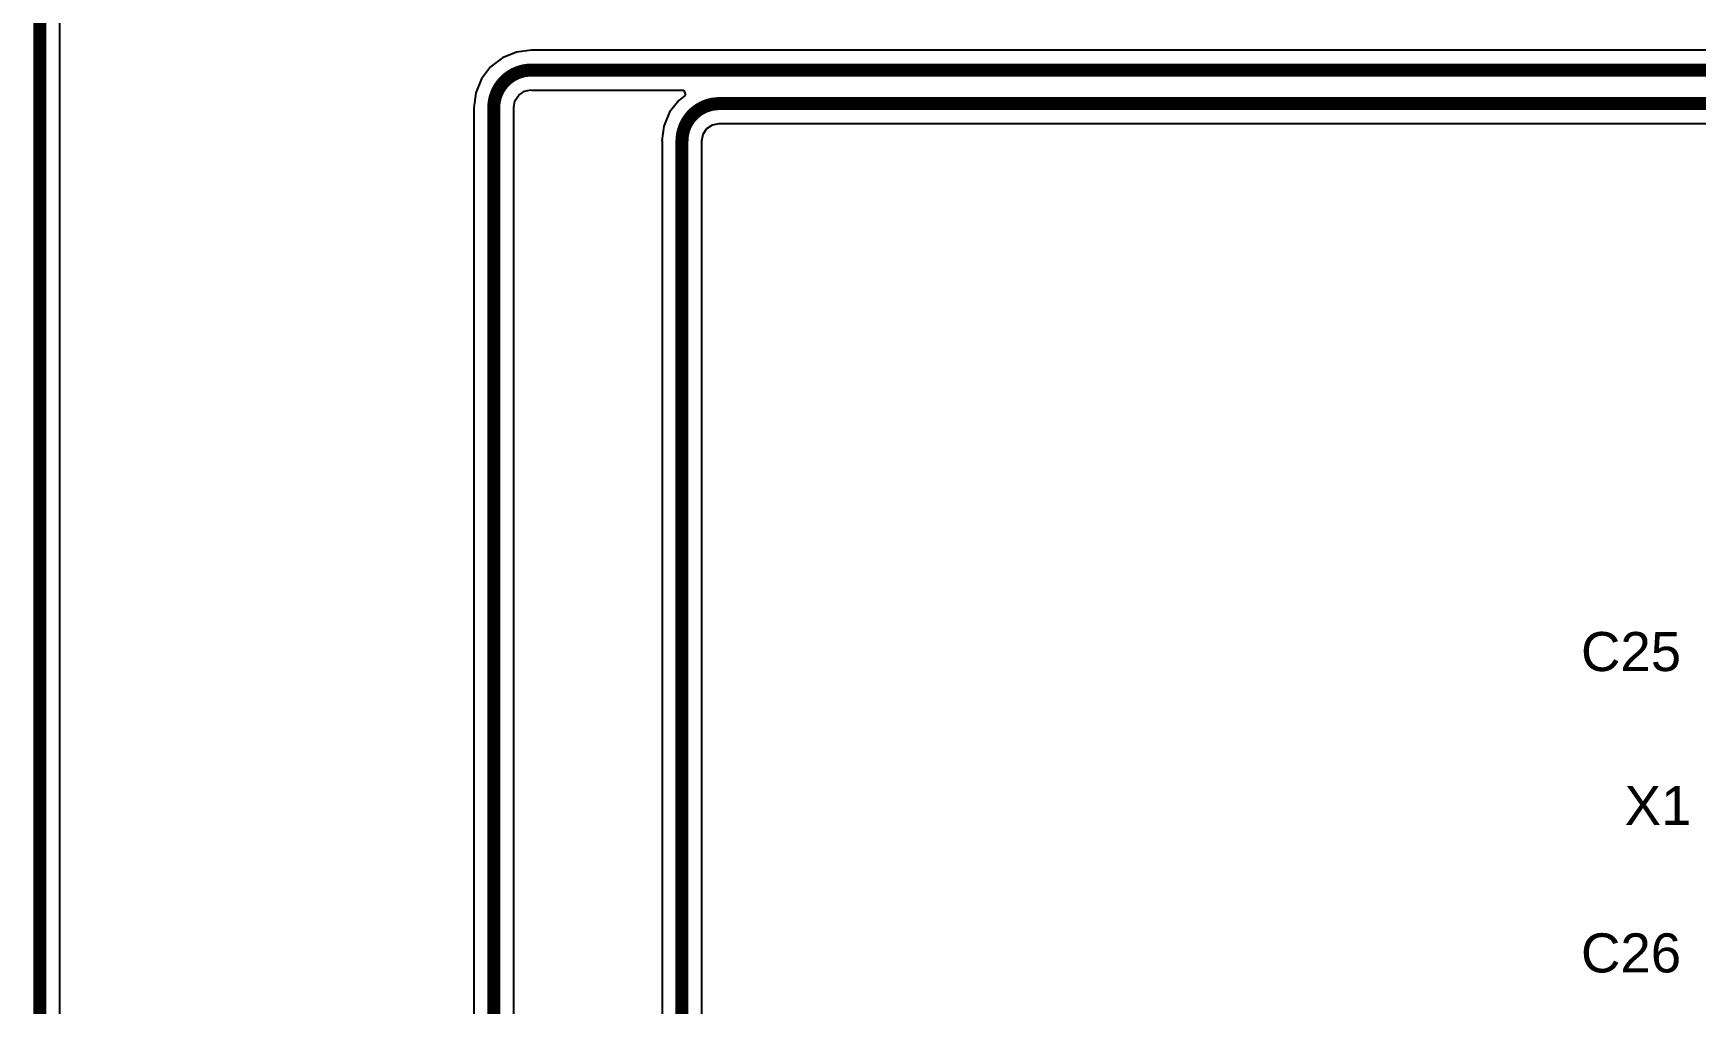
# Model space of a CAD drawing. Header units: inches. Extents: x -14 to 270, y -5 to 115.
# Drawn here: x -4.1 to 28.31, y 23.82 to 42.75 of the extents above; entities that cross this region are included whole.
import ezdxf

# ---------------------------------------------------------------- set-up
doc = ezdxf.new("R2010")
doc.units = ezdxf.units.IN
for name, color, linetype in [('Board Outline', 216, 'Continuous'), ('Bottom Layer', 5, 'Continuous'), ('Top Layer', 1, 'Continuous'), ('Top Overlay', 2, 'Continuous')]:
    doc.layers.add(name, color=color, linetype=linetype)
doc.styles.add('Arial', font='', dxfattribs={"height": 0.2})
doc.styles.get('Arial').set_extended_font_data('Arial')

msp = doc.modelspace()

# ---------------------------------------------------------------- linework, layer by layer
at = {"layer": 'Board Outline', "const_width": 0.254}
msp.add_lwpolyline([(-3.974, 52.622), (-3.974, -1.05)], dxfattribs=at)
at = {"layer": 'Bottom Layer'}
for p, q in [((-3.586, -1.05), (-3.586, 52.562)), ((5.048, 42.271), (4.816, 42.092)), ((5.32, 42.383), (5.048, 42.271)), ((5.611, 42.421), (5.32, 42.383)), ((5.611, 42.419), (5.611, 42.421)), ((42.073, 42.419), (5.611, 42.419)), ((4.637, 41.859), (4.524, 41.588)), ((4.816, 42.092), (4.637, 41.859)), ((4.524, 41.588), (4.486, 41.297)), ((5.29, 41.429), (5.365, 41.542)), ((5.365, 41.542), (5.478, 41.617)), ((5.478, 41.617), (5.607, 41.643)), ((5.607, 41.643), (5.611, 41.642)), ((5.611, 41.642), (8.58, 41.642)), ((8.615, 41.541), (8.483, 41.44)), ((8.58, 41.642), (8.615, 41.541)), ((4.486, 41.297), (4.488, 41.297)), ((4.488, 41.297), (4.488, 0.813)), ((5.265, 41.3), (5.29, 41.429)), ((5.265, 41.297), (5.265, 41.3)), ((5.265, 10.059), (5.265, 41.297)), ((8.305, 41.208), (8.194, 40.938)), ((8.483, 41.44), (8.305, 41.208)), ((8.194, 40.938), (8.156, 40.648)), ((8.959, 40.779), (9.033, 40.89)), ((9.033, 40.89), (9.144, 40.963)), ((9.144, 40.963), (9.271, 40.989)), ((9.271, 40.989), (9.274, 40.988)), ((9.274, 40.988), (34.428, 40.988)), ((8.156, 40.648), (8.158, 40.648)), ((8.158, 40.648), (8.158, 8.214)), ((8.934, 40.652), (8.959, 40.779)), ((8.935, 40.648), (8.934, 40.652)), ((8.935, 8.214), (8.935, 40.648))]:
    msp.add_line(p, q, dxfattribs=at)
at = {"layer": 'Bottom Layer', "const_width": 0.254}
for points in [[(4.877, 41.297, -0.414214), (5.611, 42.031)], [(8.546, 40.648, -0.414214), (9.274, 41.377)]]:
    msp.add_lwpolyline(points, format="xyb", dxfattribs=at)
for points in [[(5.611, 42.031), (42.468, 42.031)], [(9.274, 41.377), (34.823, 41.377)], [(4.877, 0.813), (4.877, 41.297)], [(8.546, 7.819), (8.546, 40.648)]]:
    msp.add_lwpolyline(points, dxfattribs=at)
at = {"layer": 'Bottom Layer', "const_width": 0.127}
for points in [[(5.547, 42.031, 1), (5.674, 42.031, 1)], [(5.547, 42.031, 1), (5.674, 42.031, 1)], [(9.211, 41.377, 1), (9.338, 41.377, 1)], [(9.211, 41.377, 1), (9.338, 41.377, 1)], [(4.813, 41.297, 1), (4.94, 41.297, 1)], [(4.813, 41.297, 1), (4.94, 41.297, 1)], [(8.483, 40.648, 1), (8.61, 40.648, 1)], [(8.483, 40.648, 1), (8.61, 40.648, 1)]]:
    msp.add_lwpolyline(points, format="xyb", close=True, dxfattribs=at)
at = {"layer": 'Top Layer'}
msp.add_line((-3.586, -1.05), (-3.586, 52.562), dxfattribs=at)

# ---------------------------------------------------------------- texts
at = {"layer": 'Top Overlay', "style": 'Arial'}
for s, p in [('C25', (26.073, 30.308)), ('X1', (26.924, 27.305)), ('C26', (26.073, 24.43))]:
    msp.add_text(s, height=0.762, dxfattribs=at).set_placement(p)

doc.saveas('drawing.dxf')
